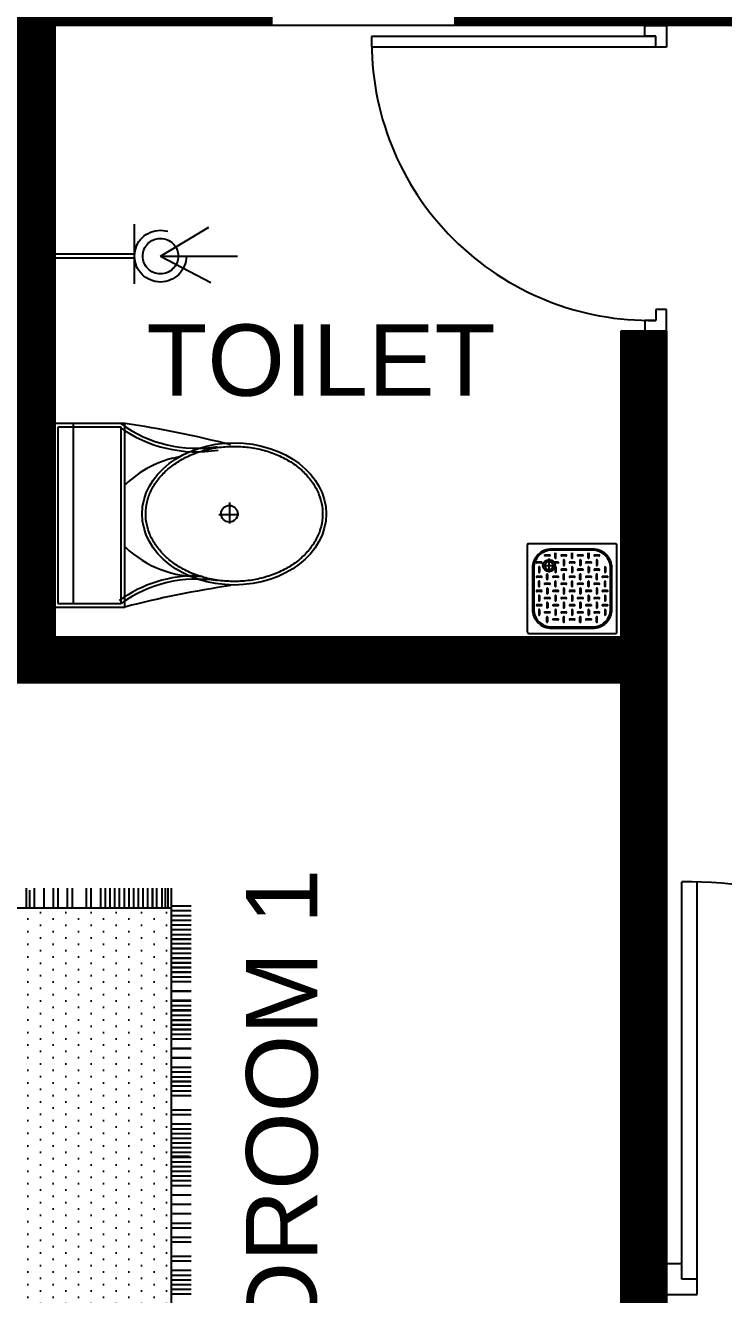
# Model space of a CAD drawing. Header units: inches. Extents: x 877 to 1198, y 949 to 1570.
# Drawn here: x 969 to 1037.4, y 1374.9 to 1499.4 of the extents above; entities that cross this region are included whole.
import ezdxf

# ---------------------------------------------------------------- set-up
doc = ezdxf.new("R2010")
doc.units = ezdxf.units.IN
doc.header["$MEASUREMENT"] = 0
doc.linetypes.add('DASHDOT', pattern=[25.4, 12.7, -6.35, 0, -6.35])
doc.layers.add('components', color=9, linetype='Continuous', plot=False)
for name, color, linetype in [('door', 176, 'Continuous'), ('OUTER WALL', 50, 'Continuous'), ('wall', 34, 'Continuous'), ('windwo', 142, 'Continuous')]:
    doc.layers.add(name, color=color, linetype=linetype)
doc.styles.get("Standard").update_dxf_attribs({"font": 'arial.ttf'})

# ---------------------------------------------------------------- blocks, each defined once
blk = doc.blocks.new('121')
for p, q in [((72.05, 349.04), (72.05, 346.04)), ((73.55, 349.04), (72.05, 349.04)), ((73.55, 347.54), (73.55, 349.04)), ((75.05, 347.54), (73.55, 347.54)), ((75.05, 346.04), (75.05, 347.54)), ((72.05, 346.04), (75.05, 346.04))]:
    blk.add_line(p, q)
blk = doc.blocks.new('222')
for p, q in [((235.05, 347.54), (235.05, 386.54)), ((236.55, 347.54), (236.55, 386.54))]:
    blk.add_line(p, q)
blk.add_arc((235.8, 348.29), 38.26, 88.8767, 181.1233)
blk = doc.blocks.new('1.2')
at = {"layer": 'door', "yscale": 0.7142857142855983, "zscale": 0.7142857142855983, "rotation": 270}
for name, p, xscale in [('121', (3458.435, 3468.095), 0.7142857142855983), ('222', (3458.435, 3246.59), -0.7142857142855983), ('121', (3458.435, 3335.162), -0.7142857142855983)]:
    blk.add_blockref(name, p, dxfattribs=dict(at, xscale=xscale))
blk = doc.blocks.new('DFF')
at = {"layer": 'wall', "ltscale": 99, "true_color": 0x2776bb, "transparency": 33554664}
h = blk.add_hatch(dxfattribs=at)
h.set_pattern_fill('DOTS', color=152)
h.set_pattern_definition([(0, (0, 0), (0.79375, 1.5875), [0, -1.5875])])
h.paths.add_polyline_path([(10951.15, 7987.33), (10951.15, 7999.6), (10927.36, 7999.6), (10927.36, 7963.54), (11046.94, 7963.54), (11046.94, 7963.99), (11046.94, 8001.6), (11023.15, 8001.6), (11023.15, 7987.33)])
at = {"color": 177, "linetype": 'Continuous', "true_color": 0x364490}
for p, q in [((11046.94, 8001.6), (11046.94, 7963.54)), ((11046.94, 7981.83), (11049.41, 7981.83)), ((11046.94, 7981.4, -19.89), (11049.19, 7981.4, -19.89)), ((11046.94, 7981.4, -19.89), (11049.19, 7981.4, -19.89)), ((11046.94, 7981.4, -19.89), (11049.19, 7981.4, -19.89)), ((11046.94, 7980.79), (11049.41, 7980.79)), ((11046.94, 7979.6), (11049.41, 7979.6)), ((11046.94, 7979.6), (11049.41, 7979.6)), ((11046.94, 7978.42), (11049.41, 7978.42)), ((11046.94, 7977.82), (11049.41, 7977.82)), ((11046.94, 7976.63), (11049.41, 7976.63)), ((11046.94, 7976.04), (11049.41, 7976.04)), ((11046.94, 7974.25), (11049.41, 7974.25)), ((11046.94, 7973.66), (11049.41, 7973.66)), ((11046.94, 7972.47), (11049.41, 7972.47)), ((11046.94, 7971.87), (11049.41, 7971.87)), ((11046.94, 7971.28), (11049.41, 7971.28)), ((11046.94, 7970.68), (11049.41, 7970.68)), ((11046.94, 7970.09), (11049.41, 7970.09)), ((11046.94, 7969.49), (11049.41, 7969.49)), ((11046.94, 7968.9), (11049.41, 7968.9)), ((11046.94, 7968.3), (11049.41, 7968.3)), ((11046.94, 7967.71), (11049.41, 7967.71)), ((11046.94, 7967.12), (11049.41, 7967.12)), ((11046.94, 7966.52), (11049.41, 7966.52)), ((11046.94, 7965.93), (11049.41, 7965.93)), ((11046.94, 7965.92), (11049.41, 7965.92)), ((11046.94, 7965.41), (11049.41, 7965.41)), ((10927.36, 7963.54), (11046.94, 7963.54)), ((10998.32, 7963.54), (10998.32, 7961.07)), ((10998.91, 7963.54), (10998.91, 7961.07)), ((10999.51, 7963.54), (10999.51, 7961.07)), ((11000.1, 7963.54), (11000.1, 7961.07)), ((11000.69, 7963.54), (11000.69, 7961.07)), ((11001.29, 7963.54), (11001.29, 7961.07)), ((11002.48, 7963.54), (11002.48, 7961.07)), ((11003.07, 7963.54), (11003.07, 7961.07)), ((11004.86, 7963.54), (11004.86, 7961.07)), ((11005.45, 7963.54), (11005.45, 7961.07)), ((11006.64, 7963.54), (11006.64, 7961.07)), ((11007.24, 7963.54), (11007.24, 7961.07)), ((11008.43, 7963.54), (11008.43, 7961.07)), ((11008.43, 7963.54), (11008.43, 7961.07)), ((11009.62, 7963.54), (11009.62, 7961.07)), ((11010.81, 7963.54), (11010.81, 7961.07)), ((11011.99, 7963.54), (11011.99, 7961.07)), ((11011.99, 7963.54), (11011.99, 7961.07)), ((11012.59, 7963.54), (11012.59, 7961.07)), ((11013.18, 7963.54), (11013.18, 7961.07)), ((11013.18, 7963.54), (11013.18, 7961.07)), ((11013.78, 7963.54), (11013.78, 7961.07)), ((11014.37, 7963.54), (11014.37, 7961.07)), ((11014.37, 7963.54), (11014.37, 7961.07)), ((11014.97, 7963.54), (11014.97, 7961.07)), ((11014.97, 7963.54), (11014.97, 7961.07)), ((11015.56, 7963.54), (11015.56, 7961.07)), ((11015.56, 7963.54), (11015.56, 7961.07)), ((11015.65, 7963.55), (11015.65, 7961.29)), ((11015.65, 7963.55), (11015.65, 7961.29)), ((11015.65, 7963.55), (11015.65, 7961.29)), ((11016.16, 7963.54), (11016.16, 7961.07)), ((11016.75, 7963.54), (11016.75, 7961.07)), ((11017.35, 7963.54), (11017.35, 7961.07)), ((11017.94, 7963.54), (11017.94, 7961.07)), ((11018.54, 7963.54), (11018.54, 7961.07)), ((11019.13, 7963.54), (11019.13, 7961.07)), ((11019.73, 7963.54), (11019.73, 7961.07)), ((11020.92, 7963.54), (11020.92, 7961.07)), ((11021.51, 7963.54), (11021.51, 7961.07)), ((11023.3, 7963.54), (11023.3, 7961.07)), ((11023.89, 7963.54), (11023.89, 7961.07)), ((11024.51, 7963.54), (11024.51, 7961.07)), ((11025.08, 7963.54), (11025.08, 7961.07)), ((11025.11, 7963.54), (11025.11, 7961.07)), ((11025.67, 7963.54), (11025.67, 7961.07)), ((11026.3, 7963.54), (11026.3, 7961.07)), ((11026.86, 7963.54), (11026.86, 7961.07)), ((11026.86, 7963.54), (11026.86, 7961.07)), ((11026.89, 7963.54), (11026.89, 7961.07)), ((11028.05, 7963.54), (11028.05, 7961.07)), ((11028.08, 7963.54), (11028.08, 7961.07)), ((11028.08, 7963.54), (11028.08, 7961.07)), ((11029.24, 7963.54), (11029.24, 7961.07)), ((11029.27, 7963.54), (11029.27, 7961.07)), ((11030.43, 7963.54), (11030.43, 7961.07)), ((11030.46, 7963.54), (11030.46, 7961.07)), ((11031.03, 7963.54), (11031.03, 7961.07)), ((11031.62, 7963.54), (11031.62, 7961.07)), ((11031.65, 7963.54), (11031.65, 7961.07)), ((11032.22, 7963.54), (11032.22, 7961.07)), ((11032.25, 7963.54), (11032.25, 7961.07)), ((11032.81, 7963.54), (11032.81, 7961.07)), ((11032.84, 7963.54), (11032.84, 7961.07)), ((11033.41, 7963.54), (11033.41, 7961.07)), ((11033.41, 7963.54), (11033.41, 7961.07)), ((11033.44, 7963.54), (11033.44, 7961.07)), ((11034, 7963.54), (11034, 7961.07)), ((11034.03, 7963.54), (11034.03, 7961.07)), ((11034.09, 7963.55), (11034.09, 7961.29)), ((11034.09, 7963.55), (11034.09, 7961.29)), ((11034.09, 7963.55), (11034.09, 7961.29)), ((11034.09, 7963.54), (11034.09, 7961.07)), ((11034.63, 7963.54), (11034.63, 7961.07)), ((11034.63, 7963.54), (11034.63, 7961.07)), ((11035.22, 7963.54), (11035.22, 7961.07)), ((11035.28, 7963.54), (11035.28, 7961.07)), ((11035.31, 7963.55), (11035.31, 7961.29)), ((11035.31, 7963.55), (11035.31, 7961.29)), ((11035.31, 7963.55), (11035.31, 7961.29)), ((11035.31, 7963.54), (11035.31, 7961.07)), ((11036.47, 7963.54), (11036.47, 7961.07)), ((11036.5, 7963.54), (11036.5, 7961.07)), ((11037.66, 7963.54), (11037.66, 7961.07)), ((11037.69, 7963.54), (11037.69, 7961.07)), ((11038.26, 7963.54), (11038.26, 7961.07)), ((11038.85, 7963.54), (11038.85, 7961.07)), ((11038.88, 7963.54), (11038.88, 7961.07)), ((11039.44, 7963.54), (11039.44, 7961.07)), ((11039.47, 7963.54), (11039.47, 7961.07)), ((11040.04, 7963.54), (11040.04, 7961.07)), ((11040.07, 7963.54), (11040.07, 7961.07)), ((11040.63, 7963.54), (11040.63, 7961.07)), ((11040.66, 7963.54), (11040.66, 7961.07)), ((11041.23, 7963.54), (11041.23, 7961.07)), ((11041.26, 7963.54), (11041.26, 7961.07)), ((11041.82, 7963.54), (11041.82, 7961.07)), ((11041.85, 7963.54), (11041.85, 7961.07)), ((11042.45, 7963.54), (11042.45, 7961.07)), ((11043.01, 7963.54), (11043.01, 7961.07)), ((11043.04, 7963.54), (11043.04, 7961.07)), ((11043.61, 7963.54), (11043.61, 7961.07)), ((11044.23, 7963.54), (11044.23, 7961.07)), ((11044.83, 7963.54), (11044.83, 7961.07)), ((11045.39, 7963.54), (11045.39, 7961.07)), ((11045.99, 7963.54), (11045.99, 7961.07)), ((11046.61, 7963.54), (11046.61, 7961.07)), ((11046.94, 7964.74), (11049.41, 7964.74)), ((11046.94, 7964.32), (11049.41, 7964.32)), ((11046.94, 7963.99), (11049.41, 7963.99)), ((11046.94, 7963.54), (11049.41, 7963.54)), ((11047.21, 7963.54), (11047.21, 7961.07))]:
    blk.add_line(p, q, dxfattribs=at)
blk = doc.blocks.new('C')
at = {"layer": 'components', "color": 251, "true_color": 0x636466}
for p, q in [((1620.86, 1328.89), (1620.39, 1328.89)), ((1620.86, 1328.81), (1620.39, 1328.81)), ((1621.39, 1328.61), (1621.39, 1329.09)), ((1621.47, 1328.61), (1621.47, 1329.09)), ((1622.48, 1328.89), (1622, 1328.89)), ((1622.48, 1328.81), (1622, 1328.81)), ((1623.01, 1328.61), (1623.01, 1329.09)), ((1623.09, 1328.61), (1623.09, 1329.09)), ((1624.1, 1328.89), (1623.62, 1328.89)), ((1624.1, 1328.81), (1623.62, 1328.81)), ((1624.63, 1328.61), (1624.63, 1329.09)), ((1624.71, 1328.61), (1624.71, 1329.09)), ((1625.72, 1328.89), (1625.24, 1328.89)), ((1625.72, 1328.81), (1625.24, 1328.81)), ((1620.05, 1328.19), (1619.58, 1328.19)), ((1620.05, 1328.11), (1619.58, 1328.11)), ((1619.78, 1327.69), (1619.78, 1327.21)), ((1619.85, 1327.69), (1619.85, 1327.21)), ((1621.67, 1328.19), (1621.29, 1328.19)), ((1621.67, 1328.11), (1621.33, 1328.11)), ((1621.39, 1327.69), (1621.39, 1327.21)), ((1621.47, 1327.69), (1621.47, 1327.21)), ((1622.48, 1327.49), (1622, 1327.49)), ((1622.48, 1327.41), (1622, 1327.41)), ((1622.2, 1328.39), (1622.2, 1327.91)), ((1622.28, 1328.39), (1622.28, 1327.91)), ((1623.29, 1328.19), (1622.81, 1328.19)), ((1623.29, 1328.11), (1622.81, 1328.11)), ((1623.01, 1327.69), (1623.01, 1327.21)), ((1623.09, 1327.69), (1623.09, 1327.21)), ((1624.1, 1327.49), (1623.62, 1327.49)), ((1624.1, 1327.41), (1623.62, 1327.41)), ((1623.82, 1328.39), (1623.82, 1327.91)), ((1623.9, 1328.39), (1623.9, 1327.91)), ((1624.91, 1328.19), (1624.43, 1328.19)), ((1624.91, 1328.11), (1624.43, 1328.11)), ((1624.63, 1327.69), (1624.63, 1327.21)), ((1624.71, 1327.69), (1624.71, 1327.21)), ((1625.72, 1327.49), (1625.24, 1327.49)), ((1625.72, 1327.41), (1625.24, 1327.41)), ((1625.44, 1328.39), (1625.44, 1327.91)), ((1625.52, 1328.39), (1625.52, 1327.91)), ((1626.25, 1327.69), (1626.25, 1327.21)), ((1626.33, 1327.69), (1626.33, 1327.21)), ((1620.05, 1326.79), (1619.58, 1326.79)), ((1620.05, 1326.71), (1619.58, 1326.71)), ((1619.78, 1325.82), (1619.78, 1326.29)), ((1619.85, 1325.82), (1619.85, 1326.29)), ((1620.86, 1326.09), (1620.39, 1326.09)), ((1620.86, 1326.02), (1620.39, 1326.02)), ((1620.59, 1326.51), (1620.59, 1326.99)), ((1620.66, 1326.51), (1620.66, 1326.99)), ((1621.67, 1326.79), (1621.19, 1326.79)), ((1621.67, 1326.71), (1621.19, 1326.71)), ((1621.39, 1325.82), (1621.39, 1326.29)), ((1621.47, 1325.82), (1621.47, 1326.29)), ((1622.48, 1326.09), (1622, 1326.09)), ((1622.48, 1326.02), (1622, 1326.02)), ((1622.2, 1326.51), (1622.2, 1326.99)), ((1622.28, 1326.51), (1622.28, 1326.99)), ((1623.29, 1326.79), (1622.81, 1326.79)), ((1623.29, 1326.71), (1622.81, 1326.71)), ((1623.01, 1325.82), (1623.01, 1326.29)), ((1623.09, 1325.82), (1623.09, 1326.29)), ((1624.1, 1326.09), (1623.62, 1326.09)), ((1624.1, 1326.02), (1623.62, 1326.02)), ((1623.82, 1326.51), (1623.82, 1326.99)), ((1623.9, 1326.51), (1623.9, 1326.99)), ((1624.91, 1326.79), (1624.43, 1326.79)), ((1624.91, 1326.71), (1624.43, 1326.71)), ((1624.63, 1325.82), (1624.63, 1326.29)), ((1624.71, 1325.82), (1624.71, 1326.29)), ((1625.72, 1326.09), (1625.24, 1326.09)), ((1625.72, 1326.02), (1625.24, 1326.02)), ((1625.44, 1326.51), (1625.44, 1326.99)), ((1625.52, 1326.51), (1625.52, 1326.99)), ((1626.53, 1326.79), (1626.05, 1326.79)), ((1626.53, 1326.71), (1626.05, 1326.71)), ((1626.25, 1325.82), (1626.25, 1326.29)), ((1626.33, 1325.82), (1626.33, 1326.29)), ((1620.05, 1325.4), (1619.58, 1325.4)), ((1620.05, 1325.32), (1619.58, 1325.32)), ((1619.78, 1324.9), (1619.78, 1324.42)), ((1619.85, 1324.9), (1619.85, 1324.42)), ((1620.86, 1324.7), (1620.39, 1324.7)), ((1620.59, 1325.6), (1620.59, 1325.12)), ((1620.66, 1325.6), (1620.66, 1325.12)), ((1621.67, 1325.4), (1621.19, 1325.4)), ((1621.67, 1325.32), (1621.19, 1325.32)), ((1621.39, 1324.9), (1621.39, 1324.42)), ((1621.47, 1324.9), (1621.47, 1324.42)), ((1622.48, 1324.7), (1622, 1324.7)), ((1622.2, 1325.6), (1622.2, 1325.12)), ((1622.28, 1325.6), (1622.28, 1325.12)), ((1623.29, 1325.4), (1622.81, 1325.4)), ((1623.29, 1325.32), (1622.81, 1325.32)), ((1623.01, 1324.9), (1623.01, 1324.42)), ((1623.09, 1324.9), (1623.09, 1324.42)), ((1624.1, 1324.7), (1623.62, 1324.7)), ((1623.82, 1325.6), (1623.82, 1325.12)), ((1623.9, 1325.6), (1623.9, 1325.12)), ((1624.91, 1325.4), (1624.43, 1325.4)), ((1624.91, 1325.32), (1624.43, 1325.32)), ((1624.63, 1324.9), (1624.63, 1324.42)), ((1624.71, 1324.9), (1624.71, 1324.42)), ((1625.72, 1324.7), (1625.24, 1324.7)), ((1625.44, 1325.6), (1625.44, 1325.12)), ((1625.52, 1325.6), (1625.52, 1325.12)), ((1626.53, 1325.4), (1626.05, 1325.4)), ((1626.53, 1325.32), (1626.05, 1325.32)), ((1626.25, 1324.9), (1626.25, 1324.42)), ((1626.33, 1324.9), (1626.33, 1324.42)), ((1620.05, 1324), (1619.58, 1324)), ((1620.05, 1323.92), (1619.58, 1323.92)), ((1619.78, 1323.5), (1619.78, 1323.03)), ((1619.85, 1323.5), (1619.85, 1323.03)), ((1620.86, 1324.62), (1620.39, 1324.62)), ((1620.59, 1324.2), (1620.59, 1323.72)), ((1620.66, 1324.2), (1620.66, 1323.72)), ((1621.67, 1324), (1621.19, 1324)), ((1621.67, 1323.92), (1621.19, 1323.92)), ((1621.39, 1323.5), (1621.39, 1323.03)), ((1621.47, 1323.5), (1621.47, 1323.03)), ((1622.48, 1324.62), (1622, 1324.62)), ((1622.2, 1324.2), (1622.2, 1323.72)), ((1622.28, 1324.2), (1622.28, 1323.72)), ((1623.29, 1324), (1622.81, 1324)), ((1623.29, 1323.92), (1622.81, 1323.92)), ((1623.01, 1323.5), (1623.01, 1323.03)), ((1623.09, 1323.5), (1623.09, 1323.03)), ((1624.1, 1324.62), (1623.62, 1324.62)), ((1623.82, 1324.2), (1623.82, 1323.72)), ((1623.9, 1324.2), (1623.9, 1323.72)), ((1624.91, 1324), (1624.43, 1324)), ((1624.91, 1323.92), (1624.43, 1323.92)), ((1624.63, 1323.5), (1624.63, 1323.03)), ((1624.71, 1323.5), (1624.71, 1323.03)), ((1625.72, 1324.62), (1625.24, 1324.62)), ((1625.44, 1324.2), (1625.44, 1323.72)), ((1625.52, 1324.2), (1625.52, 1323.72)), ((1626.53, 1324), (1626.05, 1324)), ((1626.53, 1323.92), (1626.05, 1323.92)), ((1626.25, 1323.5), (1626.25, 1323.03)), ((1626.33, 1323.5), (1626.33, 1323.03)), ((1620.86, 1323.3), (1620.39, 1323.3)), ((1620.86, 1323.22), (1620.39, 1323.22)), ((1620.59, 1322.33), (1620.59, 1322.81)), ((1620.66, 1322.33), (1620.66, 1322.81)), ((1621.67, 1322.61), (1621.19, 1322.61)), ((1621.67, 1322.53), (1621.19, 1322.53)), ((1622.48, 1323.3), (1622, 1323.3)), ((1622.48, 1323.22), (1622, 1323.22)), ((1622.2, 1322.33), (1622.2, 1322.81)), ((1622.28, 1322.33), (1622.28, 1322.81)), ((1623.29, 1322.61), (1622.81, 1322.61)), ((1623.29, 1322.53), (1622.81, 1322.53)), ((1624.1, 1323.3), (1623.62, 1323.3)), ((1624.1, 1323.22), (1623.62, 1323.22)), ((1623.82, 1322.33), (1623.82, 1322.81)), ((1623.9, 1322.33), (1623.9, 1322.81)), ((1624.91, 1322.61), (1624.43, 1322.61)), ((1624.91, 1322.53), (1624.43, 1322.53)), ((1625.72, 1323.3), (1625.24, 1323.3)), ((1625.72, 1323.22), (1625.24, 1323.22)), ((1625.44, 1322.33), (1625.44, 1322.81)), ((1625.52, 1322.33), (1625.52, 1322.81))]:
    blk.add_line(p, q, dxfattribs=at)
at = {"layer": 'components', "color": 251, "linetype": 'DASHDOT', "true_color": 0x636466}
for p, q in [((1620.79, 1327.16), (1620.79, 1328.54)), ((1620.1, 1327.85), (1621.48, 1327.85))]:
    blk.add_line(p, q, dxfattribs=at)
at = {"layer": 'components', "color": 251, "true_color": 0x636466}
for points in [[(1618.78, 1321.2), (1627.32, 1321.2, 0.414214), (1627.45, 1321.32), (1627.45, 1329.86, 0.414214), (1627.32, 1329.99), (1618.78, 1329.99, 0.414214), (1618.66, 1329.86), (1618.66, 1321.32, 0.414214)], [(1621.04, 1321.7), (1625.06, 1321.7, 0.414214), (1626.95, 1323.58), (1626.95, 1327.6, 0.414214), (1625.06, 1329.48), (1621.04, 1329.48, 0.414214), (1619.16, 1327.6), (1619.16, 1323.58, 0.414214)], [(1621.04, 1321.83), (1625.06, 1321.83, 0.414214), (1626.82, 1323.58), (1626.82, 1327.6, 0.414214), (1625.06, 1329.36), (1621.04, 1329.36, 0.414214), (1619.29, 1327.6), (1619.29, 1323.58, 0.414214)]]:
    blk.add_lwpolyline(points, format="xyb", close=True, dxfattribs=at)
for radius in [0.596, 0.408]:
    blk.add_circle((1620.79, 1327.85), radius, dxfattribs=at)
for centre, start, end in [((1620.39, 1328.85), 85.044, 274.956), ((1620.86, 1328.85), 265.044, 94.956), ((1621.43, 1328.61), 175.044, 4.956), ((1622.01, 1328.85), 85.044, 274.956), ((1622.24, 1328.38), 355.044, 184.956), ((1622.48, 1328.85), 265.044, 94.956), ((1623.05, 1328.61), 175.044, 4.956), ((1623.63, 1328.85), 85.044, 274.956), ((1623.86, 1328.38), 355.044, 184.956), ((1624.1, 1328.85), 265.044, 94.956), ((1624.67, 1328.61), 175.044, 4.956), ((1625.24, 1328.85), 85.044, 274.956), ((1625.48, 1328.38), 355.044, 184.956), ((1625.71, 1328.85), 265.044, 94.956), ((1619.58, 1328.15), 85.044, 274.956), ((1619.82, 1327.69), 355.044, 184.956), ((1619.82, 1327.22), 175.044, 4.956), ((1620.05, 1328.15), 265.044, 94.956), ((1621.43, 1327.69), 355.044, 184.956), ((1621.43, 1327.22), 175.044, 4.956), ((1621.67, 1328.15), 265.044, 94.956), ((1622.01, 1327.45), 85.044, 274.956), ((1622.24, 1327.91), 175.044, 4.956), ((1622.48, 1327.45), 265.044, 94.956), ((1622.82, 1328.15), 85.044, 274.956), ((1623.05, 1327.69), 355.044, 184.956), ((1623.05, 1327.22), 175.044, 4.956), ((1623.29, 1328.15), 265.044, 94.956), ((1623.63, 1327.45), 85.044, 274.956), ((1623.86, 1327.91), 175.044, 4.956), ((1624.1, 1327.45), 265.044, 94.956), ((1624.43, 1328.15), 85.044, 274.956), ((1624.67, 1327.69), 355.044, 184.956), ((1624.67, 1327.22), 175.044, 4.956), ((1624.91, 1328.15), 265.044, 94.956), ((1625.24, 1327.45), 85.044, 274.956), ((1625.48, 1327.91), 175.044, 4.956), ((1625.71, 1327.45), 265.044, 94.956), ((1626.29, 1327.69), 355.044, 184.956), ((1626.29, 1327.22), 175.044, 4.956), ((1619.58, 1326.75), 85.044, 274.956), ((1619.82, 1326.29), 355.044, 184.956), ((1620.05, 1326.75), 265.044, 94.956), ((1620.39, 1326.06), 85.044, 274.956), ((1620.62, 1326.99), 355.044, 184.956), ((1620.62, 1326.52), 175.044, 4.956), ((1620.86, 1326.06), 265.044, 94.956), ((1621.2, 1326.75), 85.044, 274.956), ((1621.43, 1326.29), 355.044, 184.956), ((1621.67, 1326.75), 265.044, 94.956), ((1622.01, 1326.06), 85.044, 274.956), ((1622.24, 1326.99), 355.044, 184.956), ((1622.24, 1326.52), 175.044, 4.956), ((1622.48, 1326.06), 265.044, 94.956), ((1622.82, 1326.75), 85.044, 274.956), ((1623.05, 1326.29), 355.044, 184.956), ((1623.29, 1326.75), 265.044, 94.956), ((1623.63, 1326.06), 85.044, 274.956), ((1623.86, 1326.99), 355.044, 184.956), ((1623.86, 1326.52), 175.044, 4.956), ((1624.1, 1326.06), 265.044, 94.956), ((1624.43, 1326.75), 85.044, 274.956), ((1624.67, 1326.29), 355.044, 184.956), ((1624.91, 1326.75), 265.044, 94.956), ((1625.24, 1326.06), 85.044, 274.956), ((1625.48, 1326.99), 355.044, 184.956), ((1625.48, 1326.52), 175.044, 4.956), ((1625.71, 1326.06), 265.044, 94.956), ((1626.05, 1326.75), 85.044, 274.956), ((1626.29, 1326.29), 355.044, 184.956), ((1626.52, 1326.75), 265.044, 94.956), ((1619.58, 1325.36), 85.044, 274.956), ((1619.82, 1325.82), 175.044, 4.956), ((1619.82, 1324.9), 355.044, 184.956), ((1620.05, 1325.36), 265.044, 94.956), ((1620.39, 1324.66), 85.044, 274.956), ((1620.62, 1325.59), 355.044, 184.956), ((1620.62, 1325.12), 175.044, 4.956), ((1620.86, 1324.66), 265.044, 94.956), ((1621.2, 1325.36), 85.044, 274.956), ((1621.43, 1325.82), 175.044, 4.956), ((1621.43, 1324.9), 355.044, 184.956), ((1621.67, 1325.36), 265.044, 94.956), ((1622.01, 1324.66), 85.044, 274.956), ((1622.24, 1325.59), 355.044, 184.956), ((1622.24, 1325.12), 175.044, 4.956), ((1622.48, 1324.66), 265.044, 94.956), ((1622.82, 1325.36), 85.044, 274.956), ((1623.05, 1325.82), 175.044, 4.956), ((1623.05, 1324.9), 355.044, 184.956), ((1623.29, 1325.36), 265.044, 94.956), ((1623.63, 1324.66), 85.044, 274.956), ((1623.86, 1325.59), 355.044, 184.956), ((1623.86, 1325.12), 175.044, 4.956), ((1624.1, 1324.66), 265.044, 94.956), ((1624.43, 1325.36), 85.044, 274.956), ((1624.67, 1325.82), 175.044, 4.956), ((1624.67, 1324.9), 355.044, 184.956), ((1624.91, 1325.36), 265.044, 94.956), ((1625.24, 1324.66), 85.044, 274.956), ((1625.48, 1325.59), 355.044, 184.956), ((1625.48, 1325.12), 175.044, 4.956), ((1625.71, 1324.66), 265.044, 94.956), ((1626.05, 1325.36), 85.044, 274.956), ((1626.29, 1325.82), 175.044, 4.956), ((1626.29, 1324.9), 355.044, 184.956), ((1626.52, 1325.36), 265.044, 94.956), ((1619.58, 1323.96), 85.044, 274.956), ((1619.82, 1324.42), 175.044, 4.956), ((1619.82, 1323.5), 355.044, 184.956), ((1620.05, 1323.96), 265.044, 94.956), ((1620.62, 1324.2), 355.044, 184.956), ((1620.62, 1323.73), 175.044, 4.956), ((1621.2, 1323.96), 85.044, 274.956), ((1621.43, 1324.42), 175.044, 4.956), ((1621.43, 1323.5), 355.044, 184.956), ((1621.67, 1323.96), 265.044, 94.956), ((1622.24, 1324.2), 355.044, 184.956), ((1622.24, 1323.73), 175.044, 4.956), ((1622.82, 1323.96), 85.044, 274.956), ((1623.05, 1324.42), 175.044, 4.956), ((1623.05, 1323.5), 355.044, 184.956), ((1623.29, 1323.96), 265.044, 94.956), ((1623.86, 1324.2), 355.044, 184.956), ((1623.86, 1323.73), 175.044, 4.956), ((1624.43, 1323.96), 85.044, 274.956), ((1624.67, 1324.42), 175.044, 4.956), ((1624.67, 1323.5), 355.044, 184.956), ((1624.91, 1323.96), 265.044, 94.956), ((1625.48, 1324.2), 355.044, 184.956), ((1625.48, 1323.73), 175.044, 4.956), ((1626.05, 1323.96), 85.044, 274.956), ((1626.29, 1324.42), 175.044, 4.956), ((1626.29, 1323.5), 355.044, 184.956), ((1626.52, 1323.96), 265.044, 94.956), ((1619.82, 1323.03), 175.044, 4.956), ((1620.39, 1323.26), 85.044, 274.956), ((1620.62, 1322.8), 355.044, 184.956), ((1620.62, 1322.33), 175.044, 4.956), ((1620.86, 1323.26), 265.044, 94.956), ((1621.2, 1322.57), 85.044, 274.956), ((1621.43, 1323.03), 175.044, 4.956), ((1621.67, 1322.57), 265.044, 94.956), ((1622.01, 1323.26), 85.044, 274.956), ((1622.24, 1322.8), 355.044, 184.956), ((1622.24, 1322.33), 175.044, 4.956), ((1622.48, 1323.26), 265.044, 94.956), ((1622.82, 1322.57), 85.044, 274.956), ((1623.05, 1323.03), 175.044, 4.956), ((1623.29, 1322.57), 265.044, 94.956), ((1623.63, 1323.26), 85.044, 274.956), ((1623.86, 1322.8), 355.044, 184.956), ((1623.86, 1322.33), 175.044, 4.956), ((1624.1, 1323.26), 265.044, 94.956), ((1624.43, 1322.57), 85.044, 274.956), ((1624.67, 1323.03), 175.044, 4.956), ((1624.91, 1322.57), 265.044, 94.956), ((1625.24, 1323.26), 85.044, 274.956), ((1625.48, 1322.8), 355.044, 184.956), ((1625.48, 1322.33), 175.044, 4.956), ((1625.71, 1323.26), 265.044, 94.956), ((1626.29, 1323.03), 175.044, 4.956)]:
    blk.add_arc(centre, 0.0394, start, end, dxfattribs=at)
blk = doc.blocks.new('SAWAR')
at = {"layer": 'components', "color": 251, "linetype": 'DASHDOT', "true_color": 0x636466}
for p, q in [((1576.39, 1308.23), (1576.39, 1314.11)), ((1578.93, 1310.96), (1583.67, 1313.81)), ((1568.64, 1311.17), (1576.39, 1311.17)), ((1568.64, 1310.8), (1576.39, 1310.8)), ((1578.93, 1310.96), (1583.88, 1308.37)), ((1578.93, 1310.96), (1586.48, 1310.96))]:
    blk.add_line(p, q, dxfattribs=at)
for radius in [2.54, 1.74]:
    blk.add_circle((1578.93, 1310.96), radius, dxfattribs=at)
blk = doc.blocks.new('A$C31115884')
for p, q in [((257.5, 466.4), (257.5, 523.2)), ((283.1, 497.7), (223.4, 497.7)), ((0, 200), (0, 0)), ((520, 200), (0, 200)), ((10, 190), (10, 10)), ((510, 190), (10, 190)), ((510, 10), (510, 190)), ((520, 0), (520, 200)), ((510, 54.5), (0, 54.5)), ((10, 10), (510, 10)), ((0, 0), (520, 0))]:
    blk.add_line(p, q)
blk.add_circle((255.6, 496.4), 23.6)
for centre, radius, start, end in [((2777.7, -204.6), 2807, 165.4549, 171.7133), ((3237, 905), 2807, 188.2867, 194.5451), ((-294.5, 403.3), 364.7, 324.2091, 9.3499), ((-294.5, 403.3), 374.7, 324.2091, 9.3499), ((805.8, 403.3), 364.7, 170.6501, 215.7909), ((139.5, 406.2), 293.5, 315.8436, 2.6563), ((805.8, 403.3), 374.7, 179.2036, 215.7909), ((383.6, 406.2), 293.5, 190.2774, 224.1564)]:
    blk.add_arc(centre, radius, start, end)
blk.add_ellipse((256.2, 509.9), major_axis=(0, -260.7), ratio=0.772727)
blk.add_open_spline([(256.2, 259.2), (263.1, 259.2), (270, 259.7), (287.8, 262.3), (298.7, 265.1), (319.9, 273.1), (330.2, 278.4), (350.1, 291.1), (359.7, 298.7), (377.7, 315.9), (386.2, 325.5), (401.7, 346.6), (408.8, 358.1), (421.3, 382.5), (426.8, 395.5), (435.9, 422.4), (439.5, 436.4), (444.8, 465.1), (446.5, 479.7), (447.9, 509.2), (447.6, 524), (445, 553.3), (442.7, 567.8), (436.3, 596), (432.1, 609.7), (421.9, 636), (416, 648.6), (402.5, 672.1), (395, 683), (378.6, 703), (369.8, 712.1), (351.1, 728), (341.3, 734.8), (320.9, 746.2), (310.4, 750.7), (288.9, 757.3), (278, 759.4), (256, 761), (245, 760.6), (223.1, 757.2), (212.3, 754.3), (191.1, 746.1), (180.8, 740.7), (160.9, 727.8), (151.4, 720.1), (133.5, 702.7), (125.1, 693), (109.6, 671.7), (102.6, 660.2), (90.2, 635.7), (84.9, 622.7), (76, 595.6), (72.4, 581.6), (67.2, 552.9), (65.6, 538.2), (64.4, 508.8), (64.8, 494), (67.5, 464.7), (69.9, 450.2), (76.6, 422), (80.8, 408.3), (91.1, 382.2), (97.2, 369.7), (110.8, 346.3), (118.4, 335.4), (134.8, 315.6), (143.7, 306.7), (162.4, 290.9), (172.3, 284.2), (192.8, 273), (203.3, 268.6), (224.8, 262.2), (235.8, 260.2), (249.9, 259.3), (253, 259.2), (256.2, 259.2)], degree=3, knots=[0, 0, 0, 0, 0.110105, 0.110105, 0.285049, 0.285049, 0.459994, 0.459994, 0.634938, 0.634938, 0.809882, 0.809882, 0.984827, 0.984827, 1.159771, 1.159771, 1.334715, 1.334715, 1.50966, 1.50966, 1.684604, 1.684604, 1.859549, 1.859549, 2.034493, 2.034493, 2.209437, 2.209437, 2.384382, 2.384382, 2.559326, 2.559326, 2.73427, 2.73427, 2.909215, 2.909215, 3.084159, 3.084159, 3.259103, 3.259103, 3.434048, 3.434048, 3.608992, 3.608992, 3.783936, 3.783936, 3.958881, 3.958881, 4.133825, 4.133825, 4.30877, 4.30877, 4.483714, 4.483714, 4.658658, 4.658658, 4.833603, 4.833603, 5.008547, 5.008547, 5.183491, 5.183491, 5.358436, 5.358436, 5.53338, 5.53338, 5.708324, 5.708324, 5.883269, 5.883269, 6.058213, 6.058213, 6.233158, 6.233158, 6.283185, 6.283185, 6.283185, 6.283185])

msp = doc.modelspace()

# ---------------------------------------------------------------- hatches: boundary and pattern name
at = {"layer": 'components'}
h = msp.add_hatch(dxfattribs=at)
h.set_pattern_fill('ANSI31', color=31)
h.paths.add_polyline_path([(1198.34, 1553.43), (898.34, 1553.43), (898.34, 953.43), (1045.34, 953.43), (1045.34, 962.43), (907.34, 962.43), (907.34, 1082.43), (971.84, 1082.43), (971.84, 1091.43), (907.34, 1091.43), (907.34, 1233.93), (1021.34, 1233.93), (1021.34, 1238.43), (907.34, 1238.43), (907.34, 1310.43), (1031.84, 1310.43), (1031.84, 1314.93), (1028.84, 1314.93), (907.34, 1314.93), (907.34, 1499.43), (928.34, 1499.43), (928.34, 1508.43), (907.34, 1508.43), (907.34, 1544.43), (1189.34, 1544.43), (1189.34, 953.43), (1198.34, 953.43)])
h.paths.add_polyline_path([(1096.34, 1084.21), (1096.34, 1091.43), (1031.84, 1091.43), (1031.84, 1082.43), (1096.34, 1082.43)], flags=17)
h.paths.add_polyline_path([(1072.34, 1173.93), (1067.84, 1173.93), (1067.84, 1133.43), (1084.34, 1133.43), (1084.34, 1137.93), (1072.34, 1137.93)], flags=17)
h.paths.add_polyline_path([(1153.34, 1155.93), (1144.34, 1155.93), (1144.34, 1137.93), (1132.34, 1137.93), (1132.34, 1133.43), (1144.34, 1133.43), (1144.34, 1082.43), (1153.34, 1082.43)], flags=17)
h.paths.add_polyline_path([(1153.34, 1332.93), (1144.34, 1332.93), (1144.34, 1314.93), (1138.34, 1314.93), (1138.34, 1310.43), (1144.34, 1310.43), (1144.34, 1238.43), (1067.84, 1238.43), (1067.84, 1221.93), (1072.34, 1221.93), (1072.34, 1233.93), (1144.34, 1233.93), (1144.34, 1215.93), (1153.34, 1215.93)], flags=17)
h.paths.add_polyline_path([(1084.34, 1374.93), (1144.34, 1374.93), (1144.34, 1356.93), (1153.34, 1356.93), (1153.34, 1402.68), (1144.34, 1402.68), (1144.34, 1379.43), (1073.84, 1379.43), (1073.84, 1374.93), (1079.84, 1374.93), (1079.84, 1310.43), (1090.34, 1310.43), (1090.34, 1314.93), (1084.34, 1314.93)], flags=17)
h.paths.add_polyline_path([(1031.84, 1469.43), (1027.34, 1469.43), (1027.34, 1439.43), (971.84, 1439.43), (971.84, 1499.43), (993.11, 1499.43), (993.11, 1508.43), (946.34, 1508.43), (946.34, 1499.43), (967.34, 1499.43), (967.34, 1439.43), (937.34, 1439.43), (937.34, 1434.93), (1027.34, 1434.93), (1027.34, 1374.93), (1027.34, 1356.93), (1031.84, 1356.93)], flags=17)
h.paths.add_polyline_path([(1079.91, 1508.43), (1011.11, 1508.43), (1011.11, 1499.43), (1079.91, 1499.43)], flags=17)
h.paths.add_polyline_path([(1153.34, 1508.43), (1127.91, 1508.43), (1127.91, 1499.43), (1144.34, 1499.43), (1144.34, 1474.68), (1153.34, 1474.68)], flags=17)

# ---------------------------------------------------------------- linework, layer by layer
msp.add_line((1027.34, 1469.43), (1027.34, 1439.43))
at = {"layer": 'wall'}
for p, q in [((1144.34, 1499.43), (971.84, 1499.43)), ((971.84, 1499.43), (971.84, 1439.43)), ((1027.34, 1469.43), (1027.34, 1439.43)), ((1031.84, 1469.43), (1027.34, 1469.43)), ((1031.84, 1469.43), (1031.84, 1356.93)), ((1027.34, 1439.43), (971.84, 1439.43)), ((1027.34, 1434.93), (937.34, 1434.93)), ((1027.34, 1434.93), (1027.34, 1374.93)), ((1027.34, 1434.93), (1027.34, 1356.93))]:
    msp.add_line(p, q, dxfattribs=at)
at = {"layer": 'windwo'}
for p, q in [((993.11, 1499.43), (993.11, 1508.43)), ((1011.11, 1499.43), (1011.11, 1508.43))]:
    msp.add_line(p, q, dxfattribs=at)

# ---------------------------------------------------------------- block references
at = {"layer": 'components'}
for name, p in [('SAWAR', (-596.73, 165.84)), ('C', (-600.48, 118.59))]:
    msp.add_blockref(name, p, dxfattribs=at)
at = {"layer": 'components', "color": 7, "xscale": 0.03461538461538462, "yscale": 0.03461538461538462, "zscale": 0.03461538461538462, "rotation": 270}
msp.add_blockref('A$C31115884', (971.78, 1460.38), dxfattribs=at)
at = {"layer": 'door', "xscale": -1}
msp.add_blockref('1.2', (4737.45, -1917.2), dxfattribs=at)
at = {"layer": 'door', "xscale": 1.400000000000027, "yscale": 1.400000000000027, "zscale": 1.400000000000027, "rotation": 90.00000000000001}
msp.add_blockref('1.2', (5815.12, -3812.91), dxfattribs=at)
at = {"layer": 'wall', "xscale": 0.7787309350741263, "yscale": 0.7787309350741263, "zscale": 0.7787309350741263, "rotation": 90}
msp.add_blockref('DFF', (7184.75, -7189.73), dxfattribs=at)

# ---------------------------------------------------------------- texts
at = {"layer": 'OUTER WALL', "linetype": 'Continuous', "insert": (980.83, 1470.1), "char_height": 7, "attachment_point": 1}
msp.add_mtext_dynamic_manual_height_columns('TOILET', width=39.1864, gutter_width=1, heights=[0], dxfattribs=at)
at = {"layer": 'OUTER WALL', "linetype": 'Continuous', "insert": (990.6, 1358.04), "char_height": 7, "attachment_point": 1, "rotation": 90}
msp.add_mtext_dynamic_manual_height_columns('BEDROOM 1', width=64.1053, gutter_width=1, heights=[0], dxfattribs=at)

doc.saveas('drawing.dxf')
